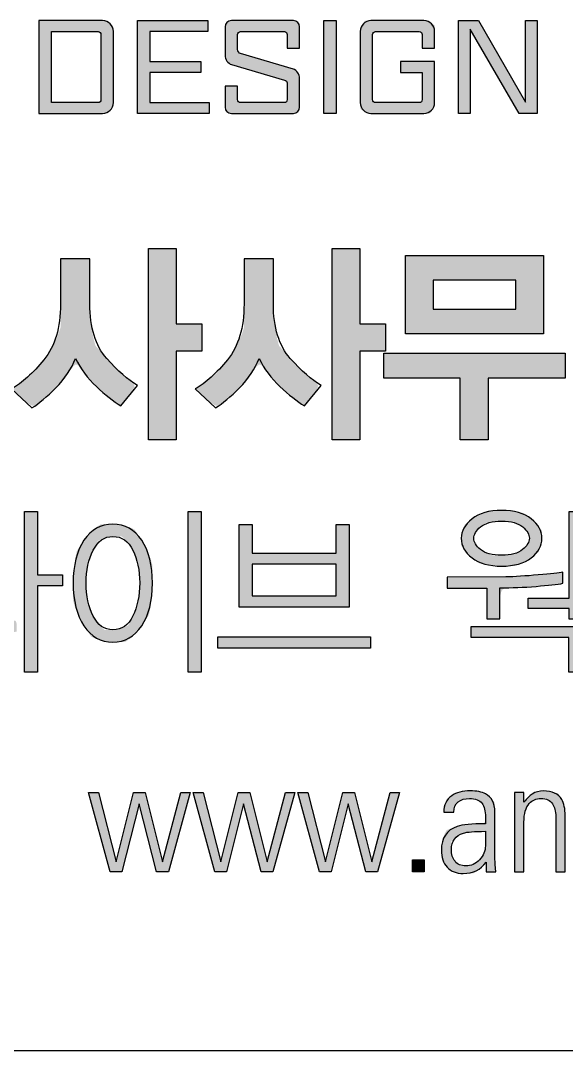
# Model space of a CAD drawing. Header units: millimetres. Extents: x 75184266 to 76346726, y -35850126 to -33679385.
# Drawn here: x 75638065 to 75643591, y -35548337 to -35537912 of the extents above; entities that cross this region are included whole.
import ezdxf

# ---------------------------------------------------------------- set-up
doc = ezdxf.new("R2010")
doc.units = ezdxf.units.MM
doc.header["$LTSCALE"] = 50
doc.header["$MEASUREMENT"] = 0
doc.layers.add('AZ-LINE', color=3, linetype='CONTINUOUS')
doc.layers.add('AZ-TEX2', color=6, linetype='CONTINUOUS')

# ---------------------------------------------------------------- blocks, each defined once
blk = doc.blocks.new('바탕폼')
at = {"layer": 'AZ-TEX2'}
h = blk.add_hatch(color=256, dxfattribs=at)
edge = h.paths.add_edge_path()
edge.add_spline(control_points=[(791.394, 506.229), (791.394, 506.229), (790.102, 506.229), (790.102, 506.229), (790.102, 506.229), (790.102, 505.758), (790.102, 505.288)], knot_values=[2.5, 2.5, 2.5, 2.5, 3.5, 3.5, 3.5, 4, 4, 4, 4], degree=3, periodic=0)
edge.add_spline(control_points=[(790.102, 505.288), (790.102, 504.817), (790.102, 504.347), (790.102, 504.347), (790.102, 504.347), (790.425, 504.347), (790.748, 504.347)], knot_values=[1.5, 1.5, 1.5, 1.5, 2, 2, 2, 2.5, 2.5, 2.5, 2.5], degree=3, periodic=0)
edge.add_spline(control_points=[(790.748, 504.347), (791.071, 504.347), (791.394, 504.347), (791.394, 504.347), (791.515, 504.347), (791.612, 504.444), (791.612, 504.566)], knot_values=[0, 0, 0, 0, 0.5, 0.5, 0.5, 1.5, 1.5, 1.5, 1.5], degree=3, periodic=0)
edge.add_spline(control_points=[(791.612, 504.566), (791.612, 504.566), (791.612, 504.926), (791.612, 505.287)], knot_values=[5.5, 5.5, 5.5, 5.5, 6, 6, 6, 6], degree=3, periodic=0)
edge.add_spline(control_points=[(791.612, 505.287), (791.612, 505.648), (791.612, 506.009), (791.612, 506.009), (791.612, 506.129), (791.515, 506.229), (791.394, 506.229)], knot_values=[4, 4, 4, 4, 4.5, 4.5, 4.5, 5.5, 5.5, 5.5, 5.5], degree=3, periodic=0)
edge = h.paths.add_edge_path(flags=16)
edge.add_spline(control_points=[(790.827, 506.007), (791.064, 506.007), (791.301, 506.007), (791.301, 506.007)], knot_values=[0, 0, 0, 0, 0.5, 0.5, 0.5, 0.5], degree=3, periodic=0)
edge.add_spline(control_points=[(791.36, 505.949), (791.36, 505.949), (791.36, 504.626), (791.36, 504.626), (791.36, 504.594), (791.333, 504.568), (791.301, 504.568)], knot_values=[3, 3, 3, 3, 4, 4, 4, 5, 5, 5, 5], degree=3, periodic=0)
edge.add_spline(control_points=[(791.301, 504.568), (791.301, 504.568), (790.354, 504.568), (790.354, 504.568), (790.354, 504.568), (790.354, 504.928), (790.354, 505.287)], knot_values=[1.5, 1.5, 1.5, 1.5, 2.5, 2.5, 2.5, 3, 3, 3, 3], degree=3, periodic=0)
edge.add_spline(control_points=[(790.354, 505.287), (790.354, 505.647), (790.354, 506.007), (790.354, 506.007), (790.354, 506.007), (790.591, 506.007), (790.827, 506.007)], knot_values=[0.5, 0.5, 0.5, 0.5, 1, 1, 1, 1.5, 1.5, 1.5, 1.5], degree=3, periodic=0)
h = blk.add_hatch(color=256, dxfattribs=at)
h.dxf.hatch_style = 2
h.paths.add_polyline_path([(792.098, 504.347), (792.098, 506.229), (793.526, 506.229), (793.526, 506.007), (792.349, 506.007), (792.349, 505.4), (793.387, 505.4), (793.387, 505.178), (792.349, 505.178), (792.349, 504.568), (793.553, 504.568), (793.553, 504.347)])
h = blk.add_hatch(color=256, dxfattribs=at)
h.dxf.hatch_style = 2
edge = h.paths.add_edge_path()
edge.add_spline(control_points=[(794.13, 504.901), (794.13, 504.901), (794.13, 504.901), (794.13, 504.901), (794.13, 504.901), (794.13, 504.627), (794.13, 504.627), (794.13, 504.594), (794.156, 504.568), (794.188, 504.568), (794.188, 504.568), (795.079, 504.568), (795.079, 504.568), (795.109, 504.568), (795.136, 504.594), (795.136, 504.627), (795.136, 504.627), (795.136, 504.965), (795.136, 504.965), (795.136, 504.999), (795.109, 505.015), (795.079, 505.023), (795.079, 505.023), (794.005, 505.339), (794.005, 505.339), (793.936, 505.357), (793.877, 505.45), (793.877, 505.52), (793.877, 505.52), (793.877, 506.102), (793.877, 506.102), (793.877, 506.17), (793.932, 506.229), (794.005, 506.229), (794.005, 506.229), (795.261, 506.229), (795.261, 506.229), (795.33, 506.229), (795.387, 506.17), (795.387, 506.102), (795.387, 506.102), (795.387, 505.674), (795.387, 505.674), (795.387, 505.674), (795.136, 505.674), (795.136, 505.674), (795.136, 505.674), (795.136, 505.949), (795.136, 505.949), (795.136, 505.979), (795.109, 506.007), (795.079, 506.007), (795.079, 506.007), (794.188, 506.007), (794.188, 506.007), (794.156, 506.007), (794.13, 505.979), (794.13, 505.949), (794.13, 505.949), (794.13, 505.646), (794.13, 505.646), (794.13, 505.613), (794.158, 505.568), (794.188, 505.56), (794.188, 505.56), (795.261, 505.246), (795.261, 505.246), (795.327, 505.226), (795.387, 505.134), (795.387, 505.065), (795.387, 505.065), (795.387, 504.476), (795.387, 504.476), (795.387, 504.403), (795.33, 504.347), (795.261, 504.347), (795.261, 504.347), (794.005, 504.347), (794.005, 504.347), (793.932, 504.347), (793.877, 504.403), (793.877, 504.472), (793.877, 504.472), (793.877, 504.901), (793.877, 504.901), (793.877, 504.901), (794.13, 504.901)], knot_values=[0, 0, 0, 0, 0.00005, 0.0001, 1, 1, 1, 2, 2, 2, 3, 3, 3, 4, 4, 4, 5, 5, 5, 6, 6, 6, 7, 7, 7, 8, 8, 8, 9, 9, 9, 10, 10, 10, 11, 11, 11, 12, 12, 12, 13, 13, 13, 14, 14, 14, 15, 15, 15, 16, 16, 16, 17, 17, 17, 18, 18, 18, 19, 19, 19, 20, 20, 20, 21, 21, 21, 22, 22, 22, 23, 23, 23, 24, 24, 24, 25, 25, 25, 26, 26, 26, 27, 27, 27, 28, 28, 28, 28], degree=3, periodic=0)
h = blk.add_hatch(color=256, dxfattribs=at)
h.dxf.hatch_style = 2
h.paths.add_polyline_path([(795.875, 506.229), (796.127, 506.229), (796.127, 504.347), (795.875, 504.347)])
h = blk.add_hatch(color=256, dxfattribs=at)
h.dxf.hatch_style = 2
edge = h.paths.add_edge_path()
edge.add_spline(control_points=[(797.814, 504.568), (797.814, 504.568), (797.814, 504.568), (797.814, 504.568), (797.845, 504.568), (797.873, 504.594), (797.873, 504.627), (797.873, 504.627), (797.873, 505.178), (797.873, 505.178), (797.873, 505.178), (797.434, 505.178), (797.434, 505.178), (797.434, 505.178), (797.434, 505.4), (797.434, 505.4), (797.434, 505.4), (798.125, 505.4), (798.125, 505.4), (798.125, 505.4), (798.125, 504.566), (798.125, 504.566), (798.125, 504.444), (798.027, 504.347), (797.905, 504.347), (797.905, 504.347), (796.834, 504.347), (796.834, 504.347), (796.713, 504.347), (796.615, 504.444), (796.615, 504.566), (796.615, 504.566), (796.615, 506.009), (796.615, 506.009), (796.615, 506.131), (796.713, 506.229), (796.834, 506.229), (796.834, 506.229), (797.905, 506.229), (797.905, 506.229), (798.027, 506.229), (798.125, 506.13), (798.125, 506.009), (798.125, 506.009), (798.125, 505.674), (798.125, 505.674), (798.125, 505.674), (797.873, 505.674), (797.873, 505.674), (797.873, 505.674), (797.873, 505.949), (797.873, 505.949), (797.873, 505.979), (797.845, 506.007), (797.814, 506.007), (797.814, 506.007), (796.925, 506.007), (796.925, 506.007), (796.892, 506.007), (796.867, 505.979), (796.867, 505.949), (796.867, 505.949), (796.867, 504.627), (796.867, 504.627), (796.867, 504.594), (796.892, 504.568), (796.925, 504.568), (796.925, 504.568), (797.814, 504.568)], knot_values=[0, 0, 0, 0, 0.00005, 0.0001, 1, 1, 1, 2, 2, 2, 3, 3, 3, 4, 4, 4, 5, 5, 5, 6, 6, 6, 7, 7, 7, 8, 8, 8, 9, 9, 9, 10, 10, 10, 11, 11, 11, 12, 12, 12, 13, 13, 13, 14, 14, 14, 15, 15, 15, 16, 16, 16, 17, 17, 17, 18, 18, 18, 19, 19, 19, 20, 20, 20, 21, 21, 21, 22, 22, 22, 22], degree=3, periodic=0)
h = blk.add_hatch(color=256, dxfattribs=at)
h.dxf.hatch_style = 2
h.paths.add_polyline_path([(799.836, 504.347), (798.847, 506.056), (798.847, 504.347), (798.61, 504.347), (798.61, 506.229), (799.013, 506.229), (799.966, 504.576), (799.966, 506.229), (800.201, 506.229), (800.201, 504.347)])
h = blk.add_hatch(color=256, dxfattribs=at)
h.dxf.hatch_style = 2
edge = h.paths.add_edge_path()
edge.add_spline(control_points=[(791.913, 498.944), (791.913, 498.944), (791.913, 498.944), (792.099, 498.835), (792.099, 498.835), (791.765, 498.421), (791.765, 498.421), (791.611, 498.512), (791.446, 498.642), (791.267, 498.81), (791.089, 498.98), (790.948, 499.169), (790.845, 499.381), (790.761, 499.169), (790.629, 498.971), (790.447, 498.786), (790.266, 498.602), (790.105, 498.466), (789.962, 498.381), (789.962, 498.381), (789.549, 498.764), (789.549, 498.764), (789.763, 498.884), (789.982, 499.082), (790.205, 499.356), (790.428, 499.63), (790.54, 500.007), (790.54, 500.485), (790.54, 500.485), (790.54, 501.401), (790.54, 501.401), (790.54, 501.401), (791.133, 501.401), (791.133, 501.401), (791.133, 501.401), (791.133, 500.485), (791.133, 500.485), (791.133, 500.007), (791.248, 499.639), (791.476, 499.382), (791.705, 499.126), (791.913, 498.944)], knot_values=[0, 0, 0, 0, 0.00005, 0.0001, 1, 1, 1, 2, 2, 2, 3, 3, 3, 4, 4, 4, 5, 5, 5, 6, 6, 6, 7, 7, 7, 8, 8, 8, 9, 9, 9, 10, 10, 10, 11, 11, 11, 12, 12, 12, 13, 13, 13, 13], degree=3, periodic=0)
h.paths.add_polyline_path([(792.886, 499.53), (792.886, 497.734), (792.325, 497.734), (792.325, 501.608), (792.886, 501.608), (792.886, 500.085), (793.408, 500.085), (793.408, 499.53)])
h = blk.add_hatch(color=256, dxfattribs=at)
h.dxf.hatch_style = 2
edge = h.paths.add_edge_path()
edge.add_spline(control_points=[(795.635, 498.944), (795.635, 498.944), (795.635, 498.944), (795.821, 498.835), (795.821, 498.835), (795.487, 498.421), (795.487, 498.421), (795.333, 498.512), (795.168, 498.642), (794.989, 498.81), (794.811, 498.98), (794.67, 499.169), (794.567, 499.381), (794.483, 499.169), (794.35, 498.971), (794.169, 498.786), (793.988, 498.602), (793.827, 498.466), (793.684, 498.381), (793.684, 498.381), (793.27, 498.764), (793.27, 498.764), (793.485, 498.884), (793.704, 499.082), (793.927, 499.356), (794.15, 499.63), (794.261, 500.007), (794.261, 500.485), (794.261, 500.485), (794.261, 501.401), (794.261, 501.401), (794.261, 501.401), (794.855, 501.401), (794.855, 501.401), (794.855, 501.401), (794.855, 500.485), (794.855, 500.485), (794.855, 500.007), (794.969, 499.639), (795.198, 499.382), (795.427, 499.126), (795.635, 498.944)], knot_values=[0, 0, 0, 0, 0.00005, 0.0001, 1, 1, 1, 2, 2, 2, 3, 3, 3, 4, 4, 4, 5, 5, 5, 6, 6, 6, 7, 7, 7, 8, 8, 8, 9, 9, 9, 10, 10, 10, 11, 11, 11, 12, 12, 12, 13, 13, 13, 13], degree=3, periodic=0)
h.paths.add_polyline_path([(796.607, 499.53), (796.607, 497.734), (796.047, 497.734), (796.047, 501.608), (796.607, 501.608), (796.607, 500.085), (797.13, 500.085), (797.13, 499.53)])
h = blk.add_hatch(color=256, dxfattribs=at)
h.dxf.hatch_style = 2
h.paths.add_polyline_path([(799.209, 498.98), (799.209, 497.734), (798.644, 497.734), (798.644, 498.98), (797.093, 498.98), (797.093, 499.49), (800.773, 499.49), (800.773, 498.98)])
h.paths.add_polyline_path([(797.536, 499.878), (797.536, 501.467), (800.33, 501.467), (800.33, 499.878)])
h.paths.add_polyline_path([(799.769, 500.965), (798.096, 500.965), (798.096, 500.38), (799.769, 500.38)])
h = blk.add_hatch(color=256, dxfattribs=at)
h.dxf.hatch_style = 2
edge = h.paths.add_edge_path()
edge.add_spline(control_points=[(787.872, 495.543), (787.872, 495.543), (787.872, 495.543), (787.872, 495.543), (787.872, 495.543), (788.128, 495.543), (788.128, 495.543), (788.128, 495.543), (788.177, 494.016), (788.177, 494.016), (788.322, 494.016), (788.438, 494.016), (788.523, 494.016), (788.608, 494.016), (788.7, 494.018), (788.799, 494.02), (788.799, 494.02), (788.858, 495.543), (788.858, 495.543), (788.858, 495.543), (789.115, 495.543), (789.115, 495.543), (789.115, 495.543), (789.055, 494.024), (789.055, 494.024), (789.106, 494.026), (789.195, 494.032), (789.32, 494.041), (789.445, 494.049), (789.556, 494.061), (789.652, 494.075), (789.652, 494.075), (789.652, 493.843), (789.652, 493.843), (789.537, 493.826), (789.374, 493.812), (789.162, 493.802), (788.95, 493.792), (788.768, 493.787), (788.616, 493.787), (788.616, 493.787), (787.51, 493.784), (787.51, 493.784), (787.51, 493.784), (787.51, 494.016), (787.51, 494.016), (787.51, 494.016), (787.921, 494.016), (787.921, 494.016), (787.921, 494.016), (787.872, 495.543)], knot_values=[0, 0, 0, 0, 0.00005, 0.0001, 1, 1, 1, 2, 2, 2, 3, 3, 3, 4, 4, 4, 5, 5, 5, 6, 6, 6, 7, 7, 7, 8, 8, 8, 9, 9, 9, 10, 10, 10, 11, 11, 11, 12, 12, 12, 13, 13, 13, 14, 14, 14, 15, 15, 15, 16, 16, 16, 16], degree=3, periodic=0)
h.paths.add_polyline_path([(787.598, 495.654), (787.598, 495.886), (789.389, 495.886), (789.389, 495.654)])
h.paths.add_polyline_path([(789.81, 496.275), (790.073, 496.275), (790.073, 494.992), (790.579, 494.992), (790.579, 494.77), (790.073, 494.77), (790.073, 493.022), (789.81, 493.022)])
h = blk.add_hatch(color=256, dxfattribs=at)
h.dxf.hatch_style = 2
edge = h.paths.add_edge_path()
edge.add_spline(control_points=[(791.162, 493.741), (791.162, 493.741), (791.162, 493.741), (791.016, 493.959), (790.87, 494.177), (790.796, 494.466), (790.796, 494.826), (790.796, 495.188), (790.87, 495.478), (791.016, 495.694), (791.162, 495.911), (791.357, 496.02), (791.6, 496.02), (791.846, 496.02), (792.042, 495.911), (792.187, 495.694), (792.332, 495.478), (792.404, 495.188), (792.404, 494.826), (792.404, 494.469), (792.332, 494.18), (792.187, 493.961), (792.042, 493.742), (791.846, 493.632), (791.6, 493.632), (791.357, 493.632), (791.162, 493.741)], knot_values=[0, 0, 0, 0, 0.00005, 0.0001, 1, 1, 1, 2, 2, 2, 3, 3, 3, 4, 4, 4, 5, 5, 5, 6, 6, 6, 7, 7, 7, 8, 8, 8, 8], degree=3, periodic=0)
edge = h.paths.add_edge_path()
edge.add_spline(control_points=[(791.297, 495.679), (791.297, 495.679), (791.297, 495.679), (791.202, 495.493), (791.107, 495.307), (791.06, 495.086), (791.06, 494.829), (791.06, 494.568), (791.107, 494.345), (791.202, 494.159), (791.297, 493.973), (791.431, 493.879), (791.604, 493.879), (791.779, 493.879), (791.913, 493.973), (792.006, 494.161), (792.098, 494.348), (792.145, 494.571), (792.145, 494.829), (792.145, 495.086), (792.098, 495.307), (792.006, 495.493), (791.913, 495.679), (791.779, 495.772), (791.604, 495.772), (791.431, 495.772), (791.297, 495.679)], knot_values=[0, 0, 0, 0, 0.00005, 0.0001, 1, 1, 1, 2, 2, 2, 3, 3, 3, 4, 4, 4, 5, 5, 5, 6, 6, 6, 7, 7, 7, 8, 8, 8, 8], degree=3, periodic=0)
h.paths.add_polyline_path([(793.128, 493.022), (793.128, 496.275), (793.391, 496.275), (793.391, 493.022)])
h = blk.add_hatch(color=256, dxfattribs=at)
h.dxf.hatch_style = 2
edge = h.paths.add_edge_path()
edge.add_spline(control_points=[(799.966, 494.97), (799.966, 494.97), (799.966, 494.97), (800.224, 494.992), (800.482, 495.014), (800.648, 495.034), (800.726, 495.051), (800.726, 495.051), (800.726, 494.822), (800.726, 494.822), (800.611, 494.802), (800.429, 494.782), (800.18, 494.761), (799.931, 494.74), (799.685, 494.73), (799.444, 494.73), (799.444, 494.73), (799.444, 494.101), (799.444, 494.101), (799.444, 494.101), (799.184, 494.101), (799.184, 494.101), (799.184, 494.101), (799.184, 494.726), (799.184, 494.726), (799.184, 494.726), (798.381, 494.726), (798.381, 494.726), (798.381, 494.726), (798.381, 494.948), (798.381, 494.948), (798.381, 494.948), (799.567, 494.952), (799.567, 494.952), (799.747, 494.956), (799.966, 494.97)], knot_values=[0, 0, 0, 0, 0.00005, 0.0001, 1, 1, 1, 2, 2, 2, 3, 3, 3, 4, 4, 4, 5, 5, 5, 6, 6, 6, 7, 7, 7, 8, 8, 8, 9, 9, 9, 10, 10, 10, 11, 11, 11, 11], degree=3, periodic=0)
edge = h.paths.add_edge_path()
edge.add_spline(control_points=[(800.228, 495.453), (800.228, 495.453), (800.228, 495.453), (800.083, 495.339), (799.938, 495.226), (799.738, 495.17), (799.483, 495.17), (799.228, 495.17), (799.028, 495.226), (798.883, 495.339), (798.737, 495.453), (798.665, 495.584), (798.665, 495.735), (798.665, 495.88), (798.737, 496.011), (798.883, 496.127), (799.028, 496.242), (799.228, 496.3), (799.483, 496.3), (799.738, 496.3), (799.938, 496.243), (800.083, 496.129), (800.228, 496.014), (800.301, 495.883), (800.301, 495.735), (800.301, 495.584), (800.228, 495.453)], knot_values=[0, 0, 0, 0, 0.00005, 0.0001, 1, 1, 1, 2, 2, 2, 3, 3, 3, 4, 4, 4, 5, 5, 5, 6, 6, 6, 7, 7, 7, 8, 8, 8, 8], degree=3, periodic=0)
h.paths.add_polyline_path([(800.845, 493.022), (800.845, 493.721), (798.865, 493.721), (798.865, 493.946), (801.108, 493.946), (801.108, 493.022)])
edge = h.paths.add_edge_path()
edge.add_spline(control_points=[(798.964, 495.582), (798.964, 495.582), (798.964, 495.582), (799.056, 495.506), (799.149, 495.43), (799.291, 495.391), (799.483, 495.391), (799.672, 495.391), (799.813, 495.43), (799.906, 495.506), (799.999, 495.582), (800.045, 495.659), (800.045, 495.735), (800.045, 495.811), (800, 495.889), (799.91, 495.966), (799.82, 496.043), (799.677, 496.082), (799.483, 496.082), (799.291, 496.082), (799.149, 496.043), (799.056, 495.966), (798.964, 495.889), (798.918, 495.811), (798.918, 495.735), (798.918, 495.659), (798.964, 495.582)], knot_values=[0, 0, 0, 0, 0.00005, 0.0001, 1, 1, 1, 2, 2, 2, 3, 3, 3, 4, 4, 4, 5, 5, 5, 6, 6, 6, 7, 7, 7, 8, 8, 8, 8], degree=3, periodic=0)
h.paths.add_polyline_path([(800.849, 494.097), (800.849, 494.312), (800.02, 494.312), (800.02, 494.523), (800.849, 494.523), (800.849, 496.275), (801.112, 496.275), (801.112, 494.097)])
h = blk.add_hatch(color=256, dxfattribs=at)
h.dxf.hatch_style = 2
h.paths.add_polyline_path([(793.732, 493.51), (793.732, 493.739), (796.821, 493.739), (796.821, 493.51)])
h.paths.add_polyline_path([(794.16, 494.342), (794.16, 496.016), (794.423, 496.016), (794.423, 495.436), (796.13, 495.436), (796.13, 496.016), (796.393, 496.016), (796.393, 494.342)])
h.paths.add_polyline_path([(796.13, 495.21), (794.423, 495.21), (794.423, 494.571), (796.13, 494.571)])
h = blk.add_hatch(color=256, dxfattribs=at)
h.dxf.hatch_style = 2
edge = h.paths.add_edge_path()
edge.add_spline(control_points=[(798.877, 489.948), (798.877, 489.948), (798.877, 489.948), (799.154, 489.948), (799.154, 489.948), (799.154, 490.082), (799.154, 490.082), (799.154, 490.207), (799.132, 490.3), (799.087, 490.359), (799.036, 490.427), (798.95, 490.461), (798.828, 490.461), (798.737, 490.461), (798.662, 490.438), (798.602, 490.391), (798.542, 490.344), (798.513, 490.275), (798.513, 490.184), (798.513, 490.184), (798.309, 490.184), (798.309, 490.184), (798.309, 490.328), (798.363, 490.439), (798.471, 490.515), (798.565, 490.582), (798.689, 490.614), (798.845, 490.614), (798.979, 490.614), (799.082, 490.595), (799.154, 490.557), (799.282, 490.489), (799.346, 490.366), (799.346, 490.187), (799.346, 490.187), (799.346, 489.377), (799.346, 489.377), (799.346, 489.334), (799.346, 489.284), (799.347, 489.227), (799.348, 489.169), (799.354, 489.084), (799.365, 488.972), (799.365, 488.972), (799.167, 488.972), (799.167, 488.972), (799.167, 488.972), (799.167, 489.169), (799.167, 489.169), (799.058, 489.016), (798.904, 488.94), (798.704, 488.94), (798.564, 488.94), (798.455, 488.983), (798.377, 489.069), (798.3, 489.155), (798.261, 489.27), (798.261, 489.415), (798.261, 489.66), (798.368, 489.819), (798.583, 489.894), (798.687, 489.93), (798.877, 489.948)], knot_values=[0, 0, 0, 0, 0.00005, 0.0001, 1, 1, 1, 2, 2, 2, 3, 3, 3, 4, 4, 4, 5, 5, 5, 6, 6, 6, 7, 7, 7, 8, 8, 8, 9, 9, 9, 10, 10, 10, 11, 11, 11, 12, 12, 12, 13, 13, 13, 14, 14, 14, 15, 15, 15, 16, 16, 16, 17, 17, 17, 18, 18, 18, 19, 19, 19, 20, 20, 20, 20], degree=3, periodic=0)
edge = h.paths.add_edge_path()
edge.add_spline(control_points=[(799.154, 489.395), (799.154, 489.395), (799.154, 489.395), (799.154, 489.501), (799.154, 489.501), (799.154, 489.795), (799.154, 489.795), (798.931, 489.795), (798.782, 489.783), (798.707, 489.759), (798.546, 489.709), (798.465, 489.597), (798.465, 489.424), (798.465, 489.329), (798.489, 489.25), (798.538, 489.187), (798.587, 489.124), (798.659, 489.093), (798.755, 489.093), (798.864, 489.093), (798.957, 489.134), (799.036, 489.217), (799.114, 489.3), (799.154, 489.395)], knot_values=[0, 0, 0, 0, 0.00005, 0.0001, 1, 1, 1, 2, 2, 2, 3, 3, 3, 4, 4, 4, 5, 5, 5, 6, 6, 6, 7, 7, 7, 7], degree=3, periodic=0)
h = blk.add_hatch(color=256, dxfattribs=at)
h.dxf.hatch_style = 2
edge = h.paths.add_edge_path()
edge.add_spline(control_points=[(799.744, 488.972), (799.744, 488.972), (799.744, 488.972), (799.744, 488.972), (799.744, 488.972), (799.744, 490.583), (799.744, 490.583), (799.744, 490.583), (799.936, 490.583), (799.936, 490.583), (799.936, 490.583), (799.936, 490.385), (799.936, 490.385), (799.991, 490.459), (800.047, 490.515), (800.105, 490.551), (800.173, 490.593), (800.248, 490.614), (800.331, 490.614), (800.51, 490.614), (800.633, 490.557), (800.701, 490.442), (800.748, 490.364), (800.771, 490.252), (800.771, 490.107), (800.771, 490.107), (800.771, 488.972), (800.771, 488.972), (800.771, 488.972), (800.58, 488.972), (800.58, 488.972), (800.58, 488.972), (800.58, 490.097), (800.58, 490.097), (800.58, 490.204), (800.558, 490.288), (800.516, 490.35), (800.465, 490.424), (800.387, 490.461), (800.283, 490.461), (800.183, 490.461), (800.103, 490.427), (800.044, 490.359), (799.971, 490.276), (799.936, 490.151), (799.936, 489.983), (799.936, 489.983), (799.936, 488.972), (799.936, 488.972), (799.936, 488.972), (799.744, 488.972)], knot_values=[0, 0, 0, 0, 0.00005, 0.0001, 1, 1, 1, 2, 2, 2, 3, 3, 3, 4, 4, 4, 5, 5, 5, 6, 6, 6, 7, 7, 7, 8, 8, 8, 9, 9, 9, 10, 10, 10, 11, 11, 11, 12, 12, 12, 13, 13, 13, 14, 14, 14, 15, 15, 15, 16, 16, 16, 16], degree=3, periodic=0)
h = blk.add_hatch(color=256, dxfattribs=at)
h.dxf.hatch_style = 2
h.paths.add_polyline_path([(791.549, 488.972), (791.106, 490.583), (791.311, 490.583), (791.671, 489.176), (792.018, 490.583), (792.254, 490.583), (792.61, 489.176), (792.978, 490.583), (793.169, 490.583), (792.726, 488.972), (792.488, 488.972), (792.132, 490.351), (791.785, 488.972)])
h = blk.add_hatch(color=256, dxfattribs=at)
h.dxf.hatch_style = 2
h.paths.add_polyline_path([(793.67, 488.972), (793.227, 490.583), (793.432, 490.583), (793.793, 489.176), (794.14, 490.583), (794.375, 490.583), (794.732, 489.176), (795.099, 490.583), (795.291, 490.583), (794.847, 488.972), (794.609, 488.972), (794.253, 490.351), (793.906, 488.972)])
h = blk.add_hatch(color=256, dxfattribs=at)
h.dxf.hatch_style = 2
h.paths.add_polyline_path([(795.792, 488.972), (795.348, 490.583), (795.553, 490.583), (795.914, 489.176), (796.261, 490.583), (796.497, 490.583), (796.853, 489.176), (797.22, 490.583), (797.412, 490.583), (796.969, 488.972), (796.73, 488.972), (796.374, 490.351), (796.028, 488.972)])
h = blk.add_hatch(color=256, dxfattribs=at)
h.dxf.hatch_style = 2
h.paths.add_polyline_path([(797.674, 488.972), (797.674, 489.214), (797.91, 489.214), (797.91, 488.972)])
at = {"layer": 'AZ-LINE'}
blk.add_line((741, 485.354), (821, 485.354), dxfattribs=at)
at = {"layer": 'AZ-TEX2'}
for points in [[(792.098, 504.347), (792.098, 506.229), (793.526, 506.229), (793.526, 506.007), (792.349, 506.007), (792.349, 505.4), (793.387, 505.4), (793.387, 505.178), (792.349, 505.178), (792.349, 504.568), (793.553, 504.568), (793.553, 504.347), (792.098, 504.347)], [(795.875, 506.229), (796.127, 506.229), (796.127, 504.347), (795.875, 504.347), (795.875, 506.229)], [(799.836, 504.347), (798.847, 506.056), (798.847, 504.347), (798.61, 504.347), (798.61, 506.229), (799.013, 506.229), (799.966, 504.576), (799.966, 506.229), (800.201, 506.229), (800.201, 504.347), (799.836, 504.347)], [(792.886, 499.53), (792.886, 497.734), (792.325, 497.734), (792.325, 501.608), (792.886, 501.608), (792.886, 500.085), (793.408, 500.085), (793.408, 499.53), (792.886, 499.53)], [(796.607, 499.53), (796.607, 497.734), (796.047, 497.734), (796.047, 501.608), (796.607, 501.608), (796.607, 500.085), (797.13, 500.085), (797.13, 499.53), (796.607, 499.53)], [(797.536, 499.878), (797.536, 501.467), (800.33, 501.467), (800.33, 499.878), (797.536, 499.878)], [(799.769, 500.965), (798.096, 500.965), (798.096, 500.38), (799.769, 500.38), (799.769, 500.965)], [(799.209, 498.98), (799.209, 497.734), (798.644, 497.734), (798.644, 498.98), (797.093, 498.98), (797.093, 499.49), (800.773, 499.49), (800.773, 498.98), (799.209, 498.98)], [(789.81, 496.275), (790.073, 496.275), (790.073, 494.992), (790.579, 494.992), (790.579, 494.77), (790.073, 494.77), (790.073, 493.022), (789.81, 493.022), (789.81, 496.275)], [(793.128, 493.022), (793.128, 496.275), (793.391, 496.275), (793.391, 493.022), (793.128, 493.022)], [(800.849, 494.097), (800.849, 494.312), (800.02, 494.312), (800.02, 494.523), (800.849, 494.523), (800.849, 496.275), (801.112, 496.275), (801.112, 494.097), (800.849, 494.097)], [(794.16, 494.342), (794.16, 496.016), (794.423, 496.016), (794.423, 495.436), (796.13, 495.436), (796.13, 496.016), (796.393, 496.016), (796.393, 494.342), (794.16, 494.342)], [(796.13, 495.21), (794.423, 495.21), (794.423, 494.571), (796.13, 494.571), (796.13, 495.21)], [(800.845, 493.022), (800.845, 493.721), (798.865, 493.721), (798.865, 493.946), (801.108, 493.946), (801.108, 493.022), (800.845, 493.022)], [(793.732, 493.51), (793.732, 493.739), (796.821, 493.739), (796.821, 493.51), (793.732, 493.51)], [(791.549, 488.972), (791.106, 490.583), (791.311, 490.583), (791.671, 489.176), (792.018, 490.583), (792.254, 490.583), (792.61, 489.176), (792.978, 490.583), (793.169, 490.583), (792.726, 488.972), (792.488, 488.972), (792.132, 490.351), (791.785, 488.972), (791.549, 488.972)], [(793.67, 488.972), (793.227, 490.583), (793.432, 490.583), (793.793, 489.176), (794.14, 490.583), (794.375, 490.583), (794.732, 489.176), (795.099, 490.583), (795.291, 490.583), (794.847, 488.972), (794.609, 488.972), (794.253, 490.351), (793.906, 488.972), (793.67, 488.972)], [(795.792, 488.972), (795.348, 490.583), (795.553, 490.583), (795.914, 489.176), (796.261, 490.583), (796.497, 490.583), (796.853, 489.176), (797.22, 490.583), (797.412, 490.583), (796.969, 488.972), (796.73, 488.972), (796.374, 490.351), (796.028, 488.972), (795.792, 488.972)], [(797.674, 488.972), (797.674, 489.214), (797.91, 489.214), (797.91, 488.972), (797.674, 488.972)]]:
    blk.add_lwpolyline(points, dxfattribs=at)
for points, knots in [([(791.612, 504.566), (791.612, 504.444), (791.515, 504.347), (791.394, 504.347), (791.394, 504.347), (790.102, 504.347), (790.102, 504.347), (790.102, 504.347), (790.102, 506.229), (790.102, 506.229), (790.102, 506.229), (791.394, 506.229), (791.394, 506.229), (791.515, 506.229), (791.612, 506.129), (791.612, 506.009), (791.612, 506.009), (791.612, 504.566), (791.612, 504.566)], [0, 0, 0, 0, 1, 1, 1, 2, 2, 2, 3, 3, 3, 4, 4, 4, 5, 5, 5, 6, 6, 6, 6]), ([(795.136, 505.674), (795.136, 505.674), (795.136, 505.949), (795.136, 505.949), (795.136, 505.979), (795.109, 506.007), (795.079, 506.007), (795.079, 506.007), (794.188, 506.007), (794.188, 506.007), (794.156, 506.007), (794.13, 505.979), (794.13, 505.949), (794.13, 505.949), (794.13, 505.646), (794.13, 505.646), (794.13, 505.613), (794.158, 505.568), (794.188, 505.56), (794.188, 505.56), (795.261, 505.246), (795.261, 505.246), (795.327, 505.226), (795.387, 505.134), (795.387, 505.065), (795.387, 505.065), (795.387, 504.476), (795.387, 504.476), (795.387, 504.403), (795.33, 504.347), (795.261, 504.347), (795.261, 504.347), (794.005, 504.347), (794.005, 504.347), (793.932, 504.347), (793.877, 504.403), (793.877, 504.472), (793.877, 504.472), (793.877, 504.901), (793.877, 504.901), (793.877, 504.901), (794.13, 504.901), (794.13, 504.901), (794.13, 504.901), (794.13, 504.627), (794.13, 504.627), (794.13, 504.594), (794.156, 504.568), (794.188, 504.568), (794.188, 504.568), (795.079, 504.568), (795.079, 504.568), (795.109, 504.568), (795.136, 504.594), (795.136, 504.627), (795.136, 504.627), (795.136, 504.965), (795.136, 504.965), (795.136, 504.999), (795.109, 505.015), (795.079, 505.023), (795.079, 505.023), (794.005, 505.339), (794.005, 505.339), (793.936, 505.357), (793.877, 505.45), (793.877, 505.52), (793.877, 505.52), (793.877, 506.102), (793.877, 506.102), (793.877, 506.17), (793.932, 506.229), (794.005, 506.229), (794.005, 506.229), (795.261, 506.229), (795.261, 506.229), (795.33, 506.229), (795.387, 506.17), (795.387, 506.102), (795.387, 506.102), (795.387, 505.674), (795.387, 505.674), (795.387, 505.674), (795.136, 505.674), (795.136, 505.674)], [0, 0, 0, 0, 1, 1, 1, 2, 2, 2, 3, 3, 3, 4, 4, 4, 5, 5, 5, 6, 6, 6, 7, 7, 7, 8, 8, 8, 9, 9, 9, 10, 10, 10, 11, 11, 11, 12, 12, 12, 13, 13, 13, 14, 14, 14, 15, 15, 15, 16, 16, 16, 17, 17, 17, 18, 18, 18, 19, 19, 19, 20, 20, 20, 21, 21, 21, 22, 22, 22, 23, 23, 23, 24, 24, 24, 25, 25, 25, 26, 26, 26, 27, 27, 27, 28, 28, 28, 28]), ([(798.125, 505.674), (798.125, 505.674), (797.873, 505.674), (797.873, 505.674), (797.873, 505.674), (797.873, 505.949), (797.873, 505.949), (797.873, 505.979), (797.845, 506.007), (797.814, 506.007), (797.814, 506.007), (796.925, 506.007), (796.925, 506.007), (796.892, 506.007), (796.867, 505.979), (796.867, 505.949), (796.867, 505.949), (796.867, 504.627), (796.867, 504.627), (796.867, 504.594), (796.892, 504.568), (796.925, 504.568), (796.925, 504.568), (797.814, 504.568), (797.814, 504.568), (797.845, 504.568), (797.873, 504.594), (797.873, 504.627), (797.873, 504.627), (797.873, 505.178), (797.873, 505.178), (797.873, 505.178), (797.434, 505.178), (797.434, 505.178), (797.434, 505.178), (797.434, 505.4), (797.434, 505.4), (797.434, 505.4), (798.125, 505.4), (798.125, 505.4), (798.125, 505.4), (798.125, 504.566), (798.125, 504.566), (798.125, 504.444), (798.027, 504.347), (797.905, 504.347), (797.905, 504.347), (796.834, 504.347), (796.834, 504.347), (796.713, 504.347), (796.615, 504.444), (796.615, 504.566), (796.615, 504.566), (796.615, 506.009), (796.615, 506.009), (796.615, 506.131), (796.713, 506.229), (796.834, 506.229), (796.834, 506.229), (797.905, 506.229), (797.905, 506.229), (798.027, 506.229), (798.125, 506.13), (798.125, 506.009), (798.125, 506.009), (798.125, 505.674), (798.125, 505.674)], [0, 0, 0, 0, 1, 1, 1, 2, 2, 2, 3, 3, 3, 4, 4, 4, 5, 5, 5, 6, 6, 6, 7, 7, 7, 8, 8, 8, 9, 9, 9, 10, 10, 10, 11, 11, 11, 12, 12, 12, 13, 13, 13, 14, 14, 14, 15, 15, 15, 16, 16, 16, 17, 17, 17, 18, 18, 18, 19, 19, 19, 20, 20, 20, 21, 21, 21, 22, 22, 22, 22]), ([(791.301, 506.007), (791.301, 506.007), (790.354, 506.007), (790.354, 506.007), (790.354, 506.007), (790.354, 504.568), (790.354, 504.568), (790.354, 504.568), (791.301, 504.568), (791.301, 504.568), (791.333, 504.568), (791.36, 504.594), (791.36, 504.626), (791.36, 504.626), (791.36, 505.949), (791.36, 505.949), (791.36, 505.98), (791.333, 506.007), (791.301, 506.007)], [0, 0, 0, 0, 1, 1, 1, 2, 2, 2, 3, 3, 3, 4, 4, 4, 5, 5, 5, 6, 6, 6, 6]), ([(791.765, 498.421), (791.611, 498.512), (791.446, 498.642), (791.267, 498.81), (791.089, 498.98), (790.948, 499.169), (790.845, 499.381), (790.761, 499.169), (790.629, 498.971), (790.447, 498.786), (790.266, 498.602), (790.105, 498.466), (789.962, 498.381), (789.962, 498.381), (789.549, 498.764), (789.549, 498.764), (789.763, 498.884), (789.982, 499.082), (790.205, 499.356), (790.428, 499.63), (790.54, 500.007), (790.54, 500.485), (790.54, 500.485), (790.54, 501.401), (790.54, 501.401), (790.54, 501.401), (791.133, 501.401), (791.133, 501.401), (791.133, 501.401), (791.133, 500.485), (791.133, 500.485), (791.133, 500.007), (791.248, 499.639), (791.476, 499.382), (791.705, 499.126), (791.913, 498.944), (792.099, 498.835), (792.099, 498.835), (791.765, 498.421), (791.765, 498.421)], [0, 0, 0, 0, 1, 1, 1, 2, 2, 2, 3, 3, 3, 4, 4, 4, 5, 5, 5, 6, 6, 6, 7, 7, 7, 8, 8, 8, 9, 9, 9, 10, 10, 10, 11, 11, 11, 12, 12, 12, 13, 13, 13, 13]), ([(795.487, 498.421), (795.333, 498.512), (795.168, 498.642), (794.989, 498.81), (794.811, 498.98), (794.67, 499.169), (794.567, 499.381), (794.483, 499.169), (794.35, 498.971), (794.169, 498.786), (793.988, 498.602), (793.827, 498.466), (793.684, 498.381), (793.684, 498.381), (793.27, 498.764), (793.27, 498.764), (793.485, 498.884), (793.704, 499.082), (793.927, 499.356), (794.15, 499.63), (794.261, 500.007), (794.261, 500.485), (794.261, 500.485), (794.261, 501.401), (794.261, 501.401), (794.261, 501.401), (794.855, 501.401), (794.855, 501.401), (794.855, 501.401), (794.855, 500.485), (794.855, 500.485), (794.855, 500.007), (794.969, 499.639), (795.198, 499.382), (795.427, 499.126), (795.635, 498.944), (795.821, 498.835), (795.821, 498.835), (795.487, 498.421), (795.487, 498.421)], [0, 0, 0, 0, 1, 1, 1, 2, 2, 2, 3, 3, 3, 4, 4, 4, 5, 5, 5, 6, 6, 6, 7, 7, 7, 8, 8, 8, 9, 9, 9, 10, 10, 10, 11, 11, 11, 12, 12, 12, 13, 13, 13, 13]), ([(800.083, 496.129), (800.228, 496.014), (800.301, 495.883), (800.301, 495.735), (800.301, 495.584), (800.228, 495.453), (800.083, 495.339), (799.938, 495.226), (799.738, 495.17), (799.483, 495.17), (799.228, 495.17), (799.028, 495.226), (798.883, 495.339), (798.737, 495.453), (798.665, 495.584), (798.665, 495.735), (798.665, 495.88), (798.737, 496.011), (798.883, 496.127), (799.028, 496.242), (799.228, 496.3), (799.483, 496.3), (799.738, 496.3), (799.938, 496.243), (800.083, 496.129)], [0, 0, 0, 0, 1, 1, 1, 2, 2, 2, 3, 3, 3, 4, 4, 4, 5, 5, 5, 6, 6, 6, 7, 7, 7, 8, 8, 8, 8]), ([(792.187, 493.961), (792.042, 493.742), (791.846, 493.632), (791.6, 493.632), (791.357, 493.632), (791.162, 493.741), (791.016, 493.959), (790.87, 494.177), (790.796, 494.466), (790.796, 494.826), (790.796, 495.188), (790.87, 495.478), (791.016, 495.694), (791.162, 495.911), (791.357, 496.02), (791.6, 496.02), (791.846, 496.02), (792.042, 495.911), (792.187, 495.694), (792.332, 495.478), (792.404, 495.188), (792.404, 494.826), (792.404, 494.469), (792.332, 494.18), (792.187, 493.961)], [0, 0, 0, 0, 1, 1, 1, 2, 2, 2, 3, 3, 3, 4, 4, 4, 5, 5, 5, 6, 6, 6, 7, 7, 7, 8, 8, 8, 8]), ([(799.056, 495.966), (798.964, 495.889), (798.918, 495.811), (798.918, 495.735), (798.918, 495.659), (798.964, 495.582), (799.056, 495.506), (799.149, 495.43), (799.291, 495.391), (799.483, 495.391), (799.672, 495.391), (799.813, 495.43), (799.906, 495.506), (799.999, 495.582), (800.045, 495.659), (800.045, 495.735), (800.045, 495.811), (800, 495.889), (799.91, 495.966), (799.82, 496.043), (799.677, 496.082), (799.483, 496.082), (799.291, 496.082), (799.149, 496.043), (799.056, 495.966)], [0, 0, 0, 0, 1, 1, 1, 2, 2, 2, 3, 3, 3, 4, 4, 4, 5, 5, 5, 6, 6, 6, 7, 7, 7, 8, 8, 8, 8]), ([(792.006, 495.493), (791.913, 495.679), (791.779, 495.772), (791.604, 495.772), (791.431, 495.772), (791.297, 495.679), (791.202, 495.493), (791.107, 495.307), (791.06, 495.086), (791.06, 494.829), (791.06, 494.568), (791.107, 494.345), (791.202, 494.159), (791.297, 493.973), (791.431, 493.879), (791.604, 493.879), (791.779, 493.879), (791.913, 493.973), (792.006, 494.161), (792.098, 494.348), (792.145, 494.571), (792.145, 494.829), (792.145, 495.086), (792.098, 495.307), (792.006, 495.493)], [0, 0, 0, 0, 1, 1, 1, 2, 2, 2, 3, 3, 3, 4, 4, 4, 5, 5, 5, 6, 6, 6, 7, 7, 7, 8, 8, 8, 8]), ([(800.18, 494.761), (799.931, 494.74), (799.685, 494.73), (799.444, 494.73), (799.444, 494.73), (799.444, 494.101), (799.444, 494.101), (799.444, 494.101), (799.184, 494.101), (799.184, 494.101), (799.184, 494.101), (799.184, 494.726), (799.184, 494.726), (799.184, 494.726), (798.381, 494.726), (798.381, 494.726), (798.381, 494.726), (798.381, 494.948), (798.381, 494.948), (798.381, 494.948), (799.567, 494.952), (799.567, 494.952), (799.747, 494.956), (799.966, 494.97), (800.224, 494.992), (800.482, 495.014), (800.648, 495.034), (800.726, 495.051), (800.726, 495.051), (800.726, 494.822), (800.726, 494.822), (800.611, 494.802), (800.429, 494.782), (800.18, 494.761)], [0, 0, 0, 0, 1, 1, 1, 2, 2, 2, 3, 3, 3, 4, 4, 4, 5, 5, 5, 6, 6, 6, 7, 7, 7, 8, 8, 8, 9, 9, 9, 10, 10, 10, 11, 11, 11, 11]), ([(799.167, 488.972), (799.167, 488.972), (799.167, 489.169), (799.167, 489.169), (799.058, 489.016), (798.904, 488.94), (798.704, 488.94), (798.564, 488.94), (798.455, 488.983), (798.377, 489.069), (798.3, 489.155), (798.261, 489.27), (798.261, 489.415), (798.261, 489.66), (798.368, 489.819), (798.583, 489.894), (798.687, 489.93), (798.877, 489.948), (799.154, 489.948), (799.154, 489.948), (799.154, 490.082), (799.154, 490.082), (799.154, 490.207), (799.132, 490.3), (799.087, 490.359), (799.036, 490.427), (798.95, 490.461), (798.828, 490.461), (798.737, 490.461), (798.662, 490.438), (798.602, 490.391), (798.542, 490.344), (798.513, 490.275), (798.513, 490.184), (798.513, 490.184), (798.309, 490.184), (798.309, 490.184), (798.309, 490.328), (798.363, 490.439), (798.471, 490.515), (798.565, 490.582), (798.689, 490.614), (798.845, 490.614), (798.979, 490.614), (799.082, 490.595), (799.154, 490.557), (799.282, 490.489), (799.346, 490.366), (799.346, 490.187), (799.346, 490.187), (799.346, 489.377), (799.346, 489.377), (799.346, 489.334), (799.346, 489.284), (799.347, 489.227), (799.348, 489.169), (799.354, 489.084), (799.365, 488.972), (799.365, 488.972), (799.167, 488.972), (799.167, 488.972)], [0, 0, 0, 0, 1, 1, 1, 2, 2, 2, 3, 3, 3, 4, 4, 4, 5, 5, 5, 6, 6, 6, 7, 7, 7, 8, 8, 8, 9, 9, 9, 10, 10, 10, 11, 11, 11, 12, 12, 12, 13, 13, 13, 14, 14, 14, 15, 15, 15, 16, 16, 16, 17, 17, 17, 18, 18, 18, 19, 19, 19, 20, 20, 20, 20]), ([(799.936, 489.983), (799.936, 489.983), (799.936, 488.972), (799.936, 488.972), (799.936, 488.972), (799.744, 488.972), (799.744, 488.972), (799.744, 488.972), (799.744, 490.583), (799.744, 490.583), (799.744, 490.583), (799.936, 490.583), (799.936, 490.583), (799.936, 490.583), (799.936, 490.385), (799.936, 490.385), (799.991, 490.459), (800.047, 490.515), (800.105, 490.551), (800.173, 490.593), (800.248, 490.614), (800.331, 490.614), (800.51, 490.614), (800.633, 490.557), (800.701, 490.442), (800.748, 490.364), (800.771, 490.252), (800.771, 490.107), (800.771, 490.107), (800.771, 488.972), (800.771, 488.972), (800.771, 488.972), (800.58, 488.972), (800.58, 488.972), (800.58, 488.972), (800.58, 490.097), (800.58, 490.097), (800.58, 490.204), (800.558, 490.288), (800.516, 490.35), (800.465, 490.424), (800.387, 490.461), (800.283, 490.461), (800.183, 490.461), (800.103, 490.427), (800.044, 490.359), (799.971, 490.276), (799.936, 490.151), (799.936, 489.983)], [0, 0, 0, 0, 1, 1, 1, 2, 2, 2, 3, 3, 3, 4, 4, 4, 5, 5, 5, 6, 6, 6, 7, 7, 7, 8, 8, 8, 9, 9, 9, 10, 10, 10, 11, 11, 11, 12, 12, 12, 13, 13, 13, 14, 14, 14, 15, 15, 15, 16, 16, 16, 16]), ([(799.154, 489.501), (799.154, 489.501), (799.154, 489.795), (799.154, 489.795), (798.931, 489.795), (798.782, 489.783), (798.707, 489.759), (798.546, 489.709), (798.465, 489.597), (798.465, 489.424), (798.465, 489.329), (798.489, 489.25), (798.538, 489.187), (798.587, 489.124), (798.659, 489.093), (798.755, 489.093), (798.864, 489.093), (798.957, 489.134), (799.036, 489.217), (799.114, 489.3), (799.154, 489.395), (799.154, 489.501)], [0, 0, 0, 0, 1, 1, 1, 2, 2, 2, 3, 3, 3, 4, 4, 4, 5, 5, 5, 6, 6, 6, 7, 7, 7, 7])]:
    blk.add_open_spline(points, degree=3, knots=knots, dxfattribs=at)

msp = doc.modelspace()

# ---------------------------------------------------------------- block references
at = {"layer": 'AZ-LINE', "xscale": 499.40546941707, "yscale": 499.40546941707, "zscale": 499.40546941707}
msp.add_blockref('바탕폼', (75243669.1, -35790725.5), dxfattribs=at)

doc.saveas('drawing.dxf')
